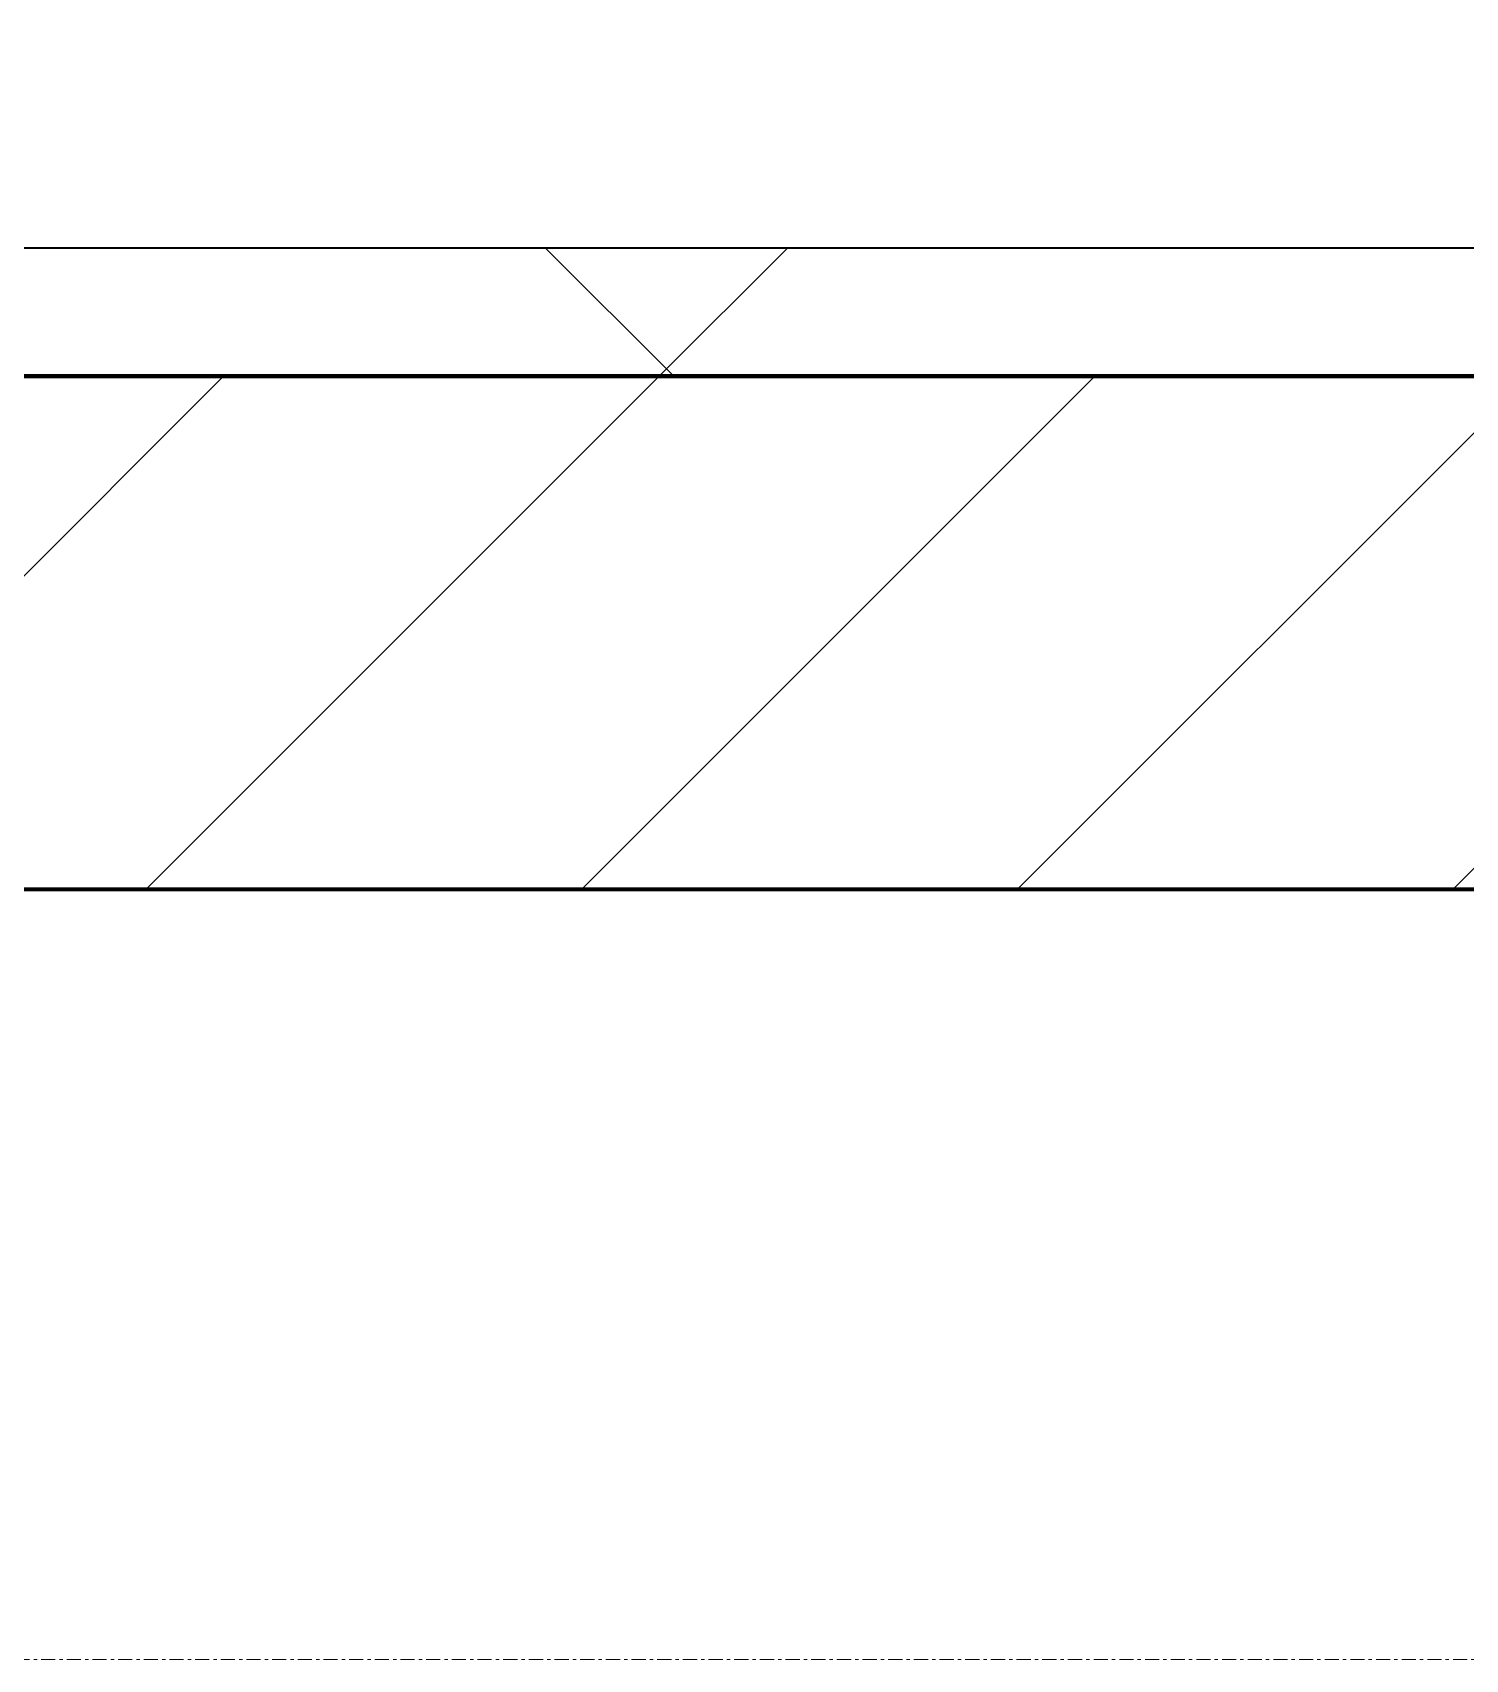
# Model space of a CAD drawing. Header units: millimetres. Extents: x -853432 to -773672, y -18171 to 22484.
# Drawn here: x -836471 to -835913, y -4321 to -3687 of the extents above; entities that cross this region are included whole.
import ezdxf
from ezdxf.xclip import XClip

# ---------------------------------------------------------------- set-up
doc = ezdxf.new("R2010")
doc.units = ezdxf.units.MM
doc.header["$XCLIPFRAME"] = 0
doc.linetypes.add('DPA_Grid _ Level 100', pattern=[10, 5.5, -1.6, 1.3, -1.6])
for name, color, linetype, lineweight in [('A-GLAZ-CURT', 2, 'Continuous', 9), ('A-WALL', 5, 'Continuous', 35), ('A-WALL-FNSH', 2, 'Continuous', 35), ('A-WALL-PATT', 1, 'Continuous', 35), ('S-GRID', 251, 'Continuous', 9)]:
    doc.layers.add(name, color=color, linetype=linetype, lineweight=lineweight)
doc.layers.add('A11_ALU.SOLID SHEET', color=2, linetype='Continuous')

# ---------------------------------------------------------------- blocks, each defined once
blk = doc.blocks.new('*U2464')
at = {"layer": 'S-GRID', "linetype": 'DPA_Grid _ Level 100'}
blk.add_line((57000, -7900), (-16649.52, -7900), dxfattribs=at)
blk = doc.blocks.new('PPLS-PP19_Custom Tile Pattern - Custom Tile Pattern-V84-4251-01 ENLARGED CONCOURSE LEVEL - REFLECTED CEILING PLAN - SHEET 2')
at = {"layer": 'A-GLAZ-CURT'}
for p, q in [((-300, 0), (300, 0)), ((300, 0), (-300, 0)), ((195.99, 0), (206.65, 0)), ((206.65, 0), (195.99, 0)), ((207.24, 0), (213.31, 0)), ((213.31, 0), (207.24, 0)), ((230.06, 0), (300, 0)), ((-300, -50), (300, -50)), ((300, -50), (-300, -50))]:
    blk.add_line(p, q, dxfattribs=at)
for points, knots in [([(-126.5, 0), (-122.44, 0), (-108.71, 0), (-86.68, 0), (-63.44, 0), (-54.4, 0), (-48.53, 0), (-30.79, 0), (-18.03, 0), (8.61, 0), (15.02, 0), (22.91, 0), (31, 0), (39.04, 0), (51.19, 0), (58.74, 0), (61.34, 0), (61.45, 0)], [-5231.017328, -5231.017328, -5231.017328, -5231.017328, -4994.692869, -4542.524482, -4008.285538, -3689.699207, -3546.54457, -3315.260113, -2864.387349, -2439.246196, -2084.094819, -1956.422387, -1818.904206, -1645.594513, -1443.202566, -1228.752106, -1120.932285, -1120.932285, -1120.932285, -1120.932285]), ([(31.18, 0), (25.97, 0), (11.99, 0), (-16.92, 0), (-47.42, 0), (-65.77, 0), (-66.37, 0), (-66.38, 0)], [-4496.803627, -4496.803627, -4496.803627, -4496.803627, -4222.080604, -3745.412743, -2981.410125, -2542.574734, -2498.224237, -2498.224237, -2498.224237, -2498.224237]), ([(30.82, 0), (29.27, 0), (20.14, 0), (3.54, 0), (-16.58, 0), (-34.76, 0), (-36.04, 0)], [-10462.034656, -10462.034656, -10462.034656, -10462.034656, -10363.088938, -9884.23066, -9424.652049, -9182.880979, -9182.880979, -9182.880979, -9182.880979]), ([(70.61, 0), (66.16, 0), (55.8, 0), (39.61, 0), (24.74, 0), (2.64, 0), (-17.84, 0), (-30.57, 0), (-31.82, 0), (-32, 0)], [-4647.237329, -4647.237329, -4647.237329, -4647.237329, -4326.416877, -4098.545751, -3766.694881, -3333.063701, -2994.501669, -2698.150104, -2614.070998, -2614.070998, -2614.070998, -2614.070998]), ([(-30.52, 0), (-27.11, 0), (-17.83, 0), (5.99, 0), (22.06, 0), (37.44, 0), (45.92, 0), (57.76, 0), (63.58, 0), (68.57, 0), (68.75, 0)], [-2323.618664, -2323.618664, -2323.618664, -2323.618664, -2142.497158, -1716.209403, -1206.526904, -1089.329421, -901.315459, -753.071572, -495.328968, -485.659529, -485.659529, -485.659529, -485.659529]), ([(-15.19, 0), (-13.07, 0), (7.48, 0), (37.79, 0), (59.7, 0), (68.76, 0)], [-461.142613, -461.142613, -461.142613, -461.142613, -429.606584, -390.253598, -362.655788, -362.655788, -362.655788, -362.655788]), ([(-0.36, 0), (1.31, 0), (5.78, 0), (15.97, 0), (22.54, 0), (24.49, 0)], [-217.726116, -217.726116, -217.726116, -217.726116, -206.416616, -198.214427, -187.717507, -187.717507, -187.717507, -187.717507]), ([(103.09, 0), (101.08, 0), (86.31, 0), (63.34, 0), (35.84, 0), (12, 0), (4.18, 0), (0.04, 0), (-0.21, 0)], [-375.435014, -375.435014, -375.435014, -375.435014, -369.147452, -330.153101, -307.516438, -285.83788, -246.234814, -243.625693, -243.625693, -243.625693, -243.625693]), ([(-0.17, 0), (0.99, 0), (5.83, 0), (13.15, 0), (21.24, 0), (24.62, 0), (24.72, 0), (24.72, 0)], [-4845.536576, -4845.536576, -4845.536576, -4845.536576, -4785.90057, -4596.498881, -4445.288762, -4384.376941, -4376.041937, -4376.041937, -4376.041937, -4376.041937]), ([(-0.12, 0), (1.52, 0), (6.19, 0), (9.64, 0), (10.14, 0), (10.18, 0)], [-3391.862604, -3391.862604, -3391.862604, -3391.862604, -3285.047089, -3066.359526, -3044.715262, -3044.715262, -3044.715262, -3044.715262]), ([(9.32, 0), (9.08, 0), (7.65, 0), (4.59, 0), (1.24, 0), (0.54, 0)], [-2922.926651, -2922.926651, -2922.926651, -2922.926651, -2882.788014, -2720.818881, -2679.34943, -2679.34943, -2679.34943, -2679.34943]), ([(76.63, 0), (74.8, 0), (67.65, 0), (53.52, 0), (37, 0), (24.07, 0), (13.78, 0), (5.66, 0), (0.83, 0)], [-3095.572228, -3095.572228, -3095.572228, -3095.572228, -2950.589685, -2634.532728, -2313.748533, -2106.613311, -1925.670641, -1676.76829, -1676.76829, -1676.76829, -1676.76829]), ([(0.88, 0), (2.25, 0), (17.53, 0), (43.36, 0), (70.92, 0), (82.12, 0), (83.66, 0)], [-5417.251398, -5417.251398, -5417.251398, -5417.251398, -5340.621928, -4573.028122, -4094.177415, -3869.465285, -3869.465285, -3869.465285, -3869.465285]), ([(24.69, 0), (24.54, 0), (20.99, 0), (15.48, 0), (10.8, 0), (9.63, 0)], [-4368.572414, -4368.572414, -4368.572414, -4368.572414, -4306.476363, -4080.000647, -3772.857994, -3772.857994, -3772.857994, -3772.857994]), ([(18.16, 0), (19.15, 0), (24.25, 0), (25.66, 0), (26.12, 0)], [-5700.113719, -5700.113719, -5700.113719, -5700.113719, -5554.232259, -5302.431367, -5302.431367, -5302.431367, -5302.431367]), ([(68.77, 0), (66.75, 0), (60.88, 0), (51.85, 0), (43.81, 0), (29.53, 0), (20.67, 0), (18.85, 0), (18.16, 0)], [-6843.360464, -6843.360464, -6843.360464, -6843.360464, -6738.82075, -6548.303034, -6314.283804, -6135.05769, -5972.647715, -5832.674503, -5832.674503, -5832.674503, -5832.674503]), ([(27.44, 0), (27.9, 0), (29.54, 0), (38.07, 0), (53.39, 0), (71.67, 0), (84.83, 0), (86.01, 0), (92.51, 0), (94.33, 0)], [-5037.309798, -5037.309798, -5037.309798, -5037.309798, -4887.603822, -4705.298446, -4353.683244, -3960.84581, -3759.045785, -3336.541051, -2783.776468, -2783.776468, -2783.776468, -2783.776468]), ([(27.89, 0), (29.09, 0), (33.4, 0), (48.37, 0), (61.08, 0), (68.42, 0), (68.75, 0)], [-147.777612, -147.777612, -147.777612, -147.777612, -135.792042, -118.513713, -97.899267, -96.927644, -96.927644, -96.927644, -96.927644]), ([(53.18, 0), (53.06, 0), (52.22, 0), (44.99, 0), (36.46, 0), (30.82, 0)], [-622.740158, -622.740158, -622.740158, -622.740158, -566.066452, -360.610861, 0, 0, 0, 0]), ([(136.44, 0), (121.66, 0), (86.93, 0), (51.16, 0), (31.18, 0)], [-106.750556, -106.750556, -106.750556, -106.750556, -59.610984, 0, 0, 0, 0]), ([(168.37, 0), (167.68, 0), (162.47, 0), (147.02, 0), (109.77, 0), (76.86, 0), (57.82, 0), (46.51, 0), (41.18, 0), (36.02, 0), (35.54, 0), (35.54, 0)], [-543.375029, -543.375029, -543.375029, -543.375029, -530.793311, -458.593899, -401.860199, -357.622665, -341.267687, -334.000314, -326.15566, -319.318397, -317.489778, -317.489778, -317.489778, -317.489778]), ([(36.29, 0), (37.77, 0), (48.82, 0), (57.87, 0), (65.28, 0), (67.8, 0)], [-314.598523, -314.598523, -314.598523, -314.598523, -305.899624, -287.17622, -277.699086, -277.699086, -277.699086, -277.699086]), ([(61.47, 0), (61.47, 0), (61.21, 0), (54.61, 0), (53.71, 0), (53.56, 0)], [-1113.311073, -1113.311073, -1113.311073, -1113.311073, -1096.402191, -891.204116, -747.28819, -747.28819, -747.28819, -747.28819]), ([(68.76, 0), (75.93, 0), (98.17, 0), (124.45, 0), (132.42, 0), (134.6, 0)], [-276.495864, -276.495864, -276.495864, -276.495864, -249.500363, -194.761443, -152.241002, -152.241002, -152.241002, -152.241002]), ([(68.84, 0), (70.01, 0), (72.88, 0), (75.22, 0), (76.03, 0), (76.21, 0)], [-484.087222, -484.087222, -484.087222, -484.087222, -421.953223, -334.951786, -290.452333, -290.452333, -290.452333, -290.452333]), ([(69.75, 0), (74.79, 0), (97.88, 0), (120.37, 0), (137.77, 0)], [-361.643964, -361.643964, -361.643964, -361.643964, -346.313304, -291.370682, -291.370682, -291.370682, -291.370682]), ([(114.39, 0), (114.2, 0), (112.08, 0), (105.42, 0), (92.38, 0), (85.59, 0), (76.14, 0), (71.04, 0), (69.84, 0)], [-8148.58938, -8148.58938, -8148.58938, -8148.58938, -8105.191388, -7723.759874, -7531.75727, -7135.649961, -6924.452779, -6861.970004, -6861.970004, -6861.970004, -6861.970004]), ([(69.85, 0), (80.82, 0), (101.09, 0), (116.36, 0), (128.63, 0), (128.95, 0)], [-95.855748, -95.855748, -95.855748, -95.855748, -63.759246, -39.050993, -35.895543, -35.895543, -35.895543, -35.895543]), ([(76.22, 0), (75.58, 0), (73.64, 0), (71.05, 0), (70.61, 0)], [-193.634889, -193.634889, -193.634889, -193.634889, -31.537676, 0, 0, 0, 0]), ([(94.4, 0), (94.4, 0), (94.64, 0), (99.11, 0), (108.97, 0), (120.79, 0), (139.94, 0), (163.31, 0), (185.23, 0), (193.62, 0), (194.69, 0), (194.79, 0)], [-2348.345796, -2348.345796, -2348.345796, -2348.345796, -2310.419338, -2233.599744, -2052.234781, -1843.028543, -1530.39897, -1095.004608, -529.74427, -295.064701, -265.121568, -265.121568, -265.121568, -265.121568]), ([(129.02, 0), (129.02, 0), (124.41, 0), (122.35, 0), (114.96, 0), (108.04, 0), (103.09, 0)], [-35.386604, -35.386604, -35.386604, -35.386604, -31.430235, -22.807238, -15.488593, 0, 0, 0, 0]), ([(137.72, 0), (136.14, 0), (132.48, 0), (126.24, 0), (118.6, 0), (114.23, 0), (111.98, 0), (105.66, 0), (105.23, 0), (105.23, 0)], [-9769.223236, -9769.223236, -9769.223236, -9769.223236, -9677.714971, -9567.007022, -9453.21225, -9220.200448, -9012.77275, -8966.157302, -8929.495943, -8929.495943, -8929.495943, -8929.495943]), ([(105.26, 0), (105.52, 0), (111.01, 0), (112.65, 0), (113.59, 0)], [-8920.561005, -8920.561005, -8920.561005, -8920.561005, -8814.835624, -8577.462505, -8577.462505, -8577.462505, -8577.462505]), ([(128.58, 0), (128.8, 0), (130.16, 0), (134.48, 0), (137.49, 0), (137.65, 0)], [-633.326174, -633.326174, -633.326174, -633.326174, -627.736123, -618.981161, -618.494257, -618.494257, -618.494257, -618.494257]), ([(137.1, 0), (136, 0), (133.64, 0), (129.87, 0), (129.11, 0)], [-670.405967, -670.405967, -670.405967, -670.405967, -651.020627, -640.742133, -640.742133, -640.742133, -640.742133]), ([(137.7, 0), (143.05, 0), (152.79, 0), (161.24, 0), (162.19, 0), (162.75, 0)], [-618.440636, -618.440636, -618.440636, -618.440636, -602.094757, -592.980799, -581.414464, -581.414464, -581.414464, -581.414464]), ([(157.9, 0), (156.77, 0), (151.67, 0), (144.66, 0), (139.38, 0), (138.19, 0)], [-10292.955006, -10292.955006, -10292.955006, -10292.955006, -10098.273015, -9847.788484, -9778.307256, -9778.307256, -9778.307256, -9778.307256]), ([(193.8, 0), (193.33, 0), (190.11, 0), (183.13, 0), (171, 0), (161.95, 0), (161.28, 0), (158.35, 0), (157.85, 0), (157.77, 0)], [-11665.349007, -11665.349007, -11665.349007, -11665.349007, -11565.880756, -11105.624034, -10839.086983, -10768.332124, -10666.779182, -10580.760289, -10550.278881, -10550.278881, -10550.278881, -10550.278881]), ([(300, 0), (286.53, 0), (254.22, 0), (207.11, 0), (177.41, 0), (159.34, 0), (158.33, 0), (158.3, 0)], [-285.253232, -285.253232, -285.253232, -285.253232, -244.693688, -187.987675, -143.776725, -129.632772, -123.352749, -123.352749, -123.352749, -123.352749]), ([(159.07, 0), (159.13, 0), (160.84, 0), (165.21, 0), (174.15, 0), (185.98, 0), (200.66, 0), (206.3, 0), (206.65, 0)], [-115.643202, -115.643202, -115.643202, -115.643202, -114.681583, -87.660824, -65.295536, -41.623857, -24.459831, -23.316924, -23.316924, -23.316924, -23.316924]), ([(162.75, 0), (165.4, 0), (170.91, 0), (172.61, 0), (172.61, 0)], [-111.264224, -111.264224, -111.264224, -111.264224, -56.742688, -19.085662, -19.085662, -19.085662, -19.085662]), ([(247.1, 0), (246.76, 0), (245.04, 0), (238.34, 0), (226.56, 0), (221.1, 0), (200.27, 0), (182.99, 0), (174.27, 0), (169.67, 0), (168.99, 0)], [-9649.085549, -9649.085549, -9649.085549, -9649.085549, -9581.591397, -9406.094246, -9221.510254, -9016.44624, -8717.832359, -8253.978395, -8152.463617, -8069.855175, -8069.855175, -8069.855175, -8069.855175]), ([(206.68, 0), (205.98, 0), (200.89, 0), (187.54, 0), (175.3, 0), (169.49, 0)], [-188.081918, -188.081918, -188.081918, -188.081918, -184.406837, -162.427601, -142.916156, -142.916156, -142.916156, -142.916156]), ([(171.51, 0), (176.48, 0), (193.23, 0), (201.73, 0), (208.81, 0), (213.9, 0), (241.96, 0), (266.73, 0), (281.71, 0), (291.71, 0), (296.52, 0), (297.86, 0), (298.09, 0)], [-7971.819559, -7971.819559, -7971.819559, -7971.819559, -7784.112253, -7606.717214, -7289.299508, -7042.621073, -6582.165592, -6068.460911, -5766.029927, -5566.724884, -5280.360606, -5199.253518, -5199.253518, -5199.253518, -5199.253518]), ([(172.07, 0), (177.66, 0), (187.87, 0), (200.37, 0), (204.96, 0), (206.64, 0)], [-255.364076, -255.364076, -255.364076, -255.364076, -237.955587, -223.92608, -217.99038, -217.99038, -217.99038, -217.99038]), ([(206.73, 0), (207.3, 0), (210.06, 0), (213.96, 0), (215.11, 0)], [-217.881436, -217.881436, -217.881436, -217.881436, -215.862851, -208.75215, -208.75215, -208.75215, -208.75215]), ([(215.22, 0), (214.62, 0), (211.67, 0), (209.24, 0), (207.63, 0)], [-203.825446, -203.825446, -203.825446, -203.825446, -198.527383, -189.769456, -189.769456, -189.769456, -189.769456]), ([(300, 0), (288.22, 0), (262, 0), (230.43, 0), (219.94, 0), (219.02, 0)], [-12528.858583, -12528.858583, -12528.858583, -12528.858583, -11905.454923, -11162.864862, -10856.732305, -10856.732305, -10856.732305, -10856.732305]), ([(219.9, 0), (220.86, 0), (227.84, 0), (242.06, 0), (246.54, 0), (246.96, 0)], [-10670.940496, -10670.940496, -10670.940496, -10670.940496, -10511.382485, -9925.173265, -9834.877357, -9834.877357, -9834.877357, -9834.877357]), ([(284.76, 0), (284.76, 0), (285.09, 0), (287.47, 0), (293.59, 0), (297.76, 0), (300, 0)], [-4110.630118, -4110.630118, -4110.630118, -4110.630118, -4053.389046, -3959.664717, -3862.421465, -3746.95702, -3746.95702, -3746.95702, -3746.95702]), ([(297.38, 0), (295.84, 0), (291.62, 0), (285.38, 0), (284.87, 0)], [-4803.172655, -4803.172655, -4803.172655, -4803.172655, -4358.271401, -4143.037883, -4143.037883, -4143.037883, -4143.037883])]:
    blk.add_open_spline(points, degree=3, knots=knots, dxfattribs=at)
for points in [[(24.49, 0), (25.23, 0), (25.72, 0), (26.04, 0)], [(80.35, 0), (79.57, 0), (78.27, 0), (76.63, 0)], [(84.06, 0), (83.48, 0), (82.41, 0), (81.72, 0)], [(168.74, 0), (168.74, 0), (169.81, 0), (171.51, 0)], [(195.11, 0), (194.91, 0), (194.44, 0), (193.8, 0)], [(206.82, 0), (213.88, 0), (220, 0), (230.06, 0)]]:
    blk.add_open_spline(points, degree=3, dxfattribs=at)
blk = doc.blocks.new('PPLS-PP19_Custom Tile Pattern - Custom Tile Pattern-V85-4251-01 ENLARGED CONCOURSE LEVEL - REFLECTED CEILING PLAN - SHEET 2')
at = {"layer": 'A-GLAZ-CURT'}
for p, q in [((-300, 0), (300, 0)), ((300, 0), (-300, 0)), ((-293.07, 0), (-275.75, 0)), ((-275.75, 0), (-293.07, 0)), ((-222.32, 0), (-205, 0)), ((-205, 0), (-222.32, 0)), ((-300, -50), (300, -50)), ((300, -50), (-300, -50))]:
    blk.add_line(p, q, dxfattribs=at)
at = {"layer": 'A-GLAZ-CURT', "flags": 128}
for points in [[(-300, 0), (-291.56, 0), (-283.3, 0), (-275.2, 0), (-267.26, 0), (-259.45, 0), (-251.77, 0), (-244.2, 0), (-236.74, 0), (-229.36, 0), (-222.06, 0), (-214.83, 0), (-207.71, 0), (-200.76, 0), (-194.02, 0), (-187.54, 0)], [(-125.17, 0), (-128.55, 0), (-134.16, 0), (-140.03, 0), (-145.5, 0), (-150.63, 0), (-155.53, 0), (-160.27, 0), (-164.95, 0), (-169.65, 0), (-174.47, 0), (-179.49, 0), (-184.81, 0), (-190.44, 0), (-196.37, 0), (-202.58, 0), (-209.04, 0), (-215.73, 0), (-222.63, 0), (-229.72, 0), (-236.97, 0), (-244.39, 0), (-251.96, 0), (-259.67, 0), (-267.51, 0), (-275.48, 0), (-283.55, 0), (-291.73, 0), (-300, 0)], [(-186.5, 0), (-181.38, 0), (-175.58, 0), (-170.25, 0), (-165.64, 0), (-162.01, 0), (-159.53, 0), (-157.46, 0), (-154.52, 0), (-149.42, 0), (-141.84, 0), (-132.81, 0), (-126.08, 0)]]:
    blk.add_lwpolyline(points, dxfattribs=at)
at = {"layer": 'A-GLAZ-CURT'}
for points, knots in [([(-300, 0), (-284.65, 0), (-236.57, 0), (-174.61, 0), (-129.95, 0), (-110.8, 0), (-99.5, 0), (-91.46, 0)], [-5323.127839, -5323.127839, -5323.127839, -5323.127839, -4502.809032, -2700.551212, -1002.059161, -460.363443, 0, 0, 0, 0]), ([(-186.86, 0), (-195.62, 0), (-224.91, 0), (-262.56, 0), (-294.48, 0), (-300, 0)], [-15764.469164, -15764.469164, -15764.469164, -15764.469164, -15131.813646, -13729.592194, -13439.944408, -13439.944408, -13439.944408, -13439.944408]), ([(-186.76, 0), (-192.43, 0), (-210.29, 0), (-232.01, 0), (-255.22, 0), (-262.59, 0), (-264.9, 0), (-265.4, 0)], [-1726.685667, -1726.685667, -1726.685667, -1726.685667, -1400.429864, -858.079193, -543.655514, -208.940337, 0, 0, 0, 0]), ([(-258.6, 0), (-257.91, 0), (-257.01, 0), (-255.97, 0), (-255.81, 0)], [-5722.54675, -5722.54675, -5722.54675, -5722.54675, -5657.471696, -5645.734042, -5645.734042, -5645.734042, -5645.734042]), ([(-255.48, 0), (-252.34, 0), (-240.88, 0), (-225.99, 0), (-213.1, 0), (-200.2, 0), (-191.84, 0), (-186.41, 0)], [-5637.87376, -5637.87376, -5637.87376, -5637.87376, -5413.335975, -5017.494783, -4832.723979, -4666.091899, -4349.945572, -4349.945572, -4349.945572, -4349.945572]), ([(-133.82, 0), (-135.51, 0), (-137.8, 0), (-149.31, 0), (-162.01, 0), (-177.91, 0), (-199.46, 0), (-216.65, 0), (-231.26, 0), (-233.46, 0), (-234, 0)], [-2731.647847, -2731.647847, -2731.647847, -2731.647847, -2418.507304, -2308.929706, -2113.765672, -1763.376603, -1422.553702, -978.033455, -846.069444, -682.911962, -682.911962, -682.911962, -682.911962]), ([(-233.49, 0), (-233.44, 0), (-232.38, 0), (-230.74, 0), (-225.3, 0), (-223.63, 0)], [-455.274641, -455.274641, -455.274641, -455.274641, -440.605512, -119.536984, 0, 0, 0, 0]), ([(-223.63, 0), (-219.39, 0), (-206.5, 0), (-194.03, 0), (-186.53, 0)], [-5463.295695, -5463.295695, -5463.295695, -5463.295695, -5161.076232, -4756.979798, -4756.979798, -4756.979798, -4756.979798]), ([(-72.93, 0), (-75.51, 0), (-91.45, 0), (-127.74, 0), (-167.67, 0), (-186.53, 0)], [-19442.345229, -19442.345229, -19442.345229, -19442.345229, -18935.241197, -17136.203329, -15772.591235, -15772.591235, -15772.591235, -15772.591235]), ([(-137.88, 0), (-140.56, 0), (-147.66, 0), (-147.69, 0), (-158.72, 0), (-174.02, 0), (-181.01, 0), (-186.1, 0), (-186.51, 0)], [-3187.727384, -3187.727384, -3187.727384, -3187.727384, -2919.378265, -2477.344047, -2237.412286, -2029.680487, -1755.085331, -1731.37726, -1731.37726, -1731.37726, -1731.37726]), ([(-186.42, 0), (-186.13, 0), (-180.73, 0), (-169.02, 0), (-152.12, 0), (-136.84, 0), (-127.33, 0), (-124.19, 0), (-123.43, 0), (-123.28, 0)], [-4755.090697, -4755.090697, -4755.090697, -4755.090697, -4739.070012, -4465.409639, -4149.119819, -3839.893365, -3647.167523, -3488.92562, -3439.852845, -3439.852845, -3439.852845, -3439.852845]), ([(-185.9, 0), (-180.08, 0), (-171.51, 0), (-158.7, 0), (-157.22, 0)], [-4339.918005, -4339.918005, -4339.918005, -4339.918005, -4000.813434, -3840.635403, -3840.635403, -3840.635403, -3840.635403]), ([(-152.35, 0), (-151.03, 0), (-147.71, 0), (-143.57, 0), (-138.62, 0)], [-3494.978217, -3494.978217, -3494.978217, -3494.978217, -3371.022232, -3227.460399, -3227.460399, -3227.460399, -3227.460399]), ([(-118.78, 0), (-121.86, 0), (-126.28, 0), (-136.96, 0), (-147.46, 0), (-150.03, 0), (-150.57, 0)], [-5938.474035, -5938.474035, -5938.474035, -5938.474035, -5700.061948, -5508.838257, -5298.784692, -5196.16478, -5196.16478, -5196.16478, -5196.16478]), ([(-150.34, 0), (-150.07, 0), (-147.75, 0), (-142.6, 0), (-127.26, 0), (-107.3, 0), (-90.42, 0), (-75.26, 0), (-68.41, 0), (-65.12, 0), (-63.63, 0)], [-4948.728362, -4948.728362, -4948.728362, -4948.728362, -4883.323924, -4440.880425, -4054.690705, -3793.097032, -3402.597032, -3144.956779, -3050.982048, -2969.237017, -2969.237017, -2969.237017, -2969.237017]), ([(-117.58, 0), (-124.44, 0), (-134.39, 0), (-147.74, 0), (-149.07, 0)], [-6840.969639, -6840.969639, -6840.969639, -6840.969639, -6449.282163, -6277.220794, -6277.220794, -6277.220794, -6277.220794]), ([(-148.23, 0), (-146.94, 0), (-140.15, 0), (-137.28, 0), (-133.93, 0), (-128.78, 0), (-126.5, 0)], [-6162.058746, -6162.058746, -6162.058746, -6162.058746, -6017.569127, -5560.701257, -5364.112219, -5231.017328, -5231.017328, -5231.017328, -5231.017328]), ([(-117.58, 0), (-120.65, 0), (-127.63, 0), (-139.03, 0), (-146.11, 0), (-146.95, 0)], [-1105.268147, -1105.268147, -1105.268147, -1105.268147, -945.742622, -741.901385, -489.130243, -489.130243, -489.130243, -489.130243]), ([(-146.69, 0), (-146.59, 0), (-145.49, 0), (-135.69, 0), (-128.29, 0), (-125.15, 0)], [-420.34245, -420.34245, -420.34245, -420.34245, -406.956646, -290.263673, 0, 0, 0, 0]), ([(-127.41, 0), (-131.63, 0), (-133.16, 0), (-134.09, 0), (-134.15, 0)], [-8540.990293, -8540.990293, -8540.990293, -8540.990293, -8266.114998, -8246.473386, -8246.473386, -8246.473386, -8246.473386]), ([(-134.15, 0), (-133.32, 0), (-130.31, 0), (-117.33, 0), (-92.04, 0), (-74.02, 0), (-62.74, 0), (-60.36, 0), (-59.97, 0)], [-7657.439573, -7657.439573, -7657.439573, -7657.439573, -7293.749979, -6839.55839, -6236.997189, -5713.340575, -5140.470607, -5006.787413, -5006.787413, -5006.787413, -5006.787413]), ([(-120.13, 0), (-120.14, 0), (-120.24, 0), (-121.3, 0), (-129.25, 0), (-133.82, 0)], [-2933.992132, -2933.992132, -2933.992132, -2933.992132, -2920.575025, -2840.280255, -2731.647847, -2731.647847, -2731.647847, -2731.647847]), ([(-118.23, 0), (-119.39, 0), (-122.12, 0), (-125.43, 0), (-127.03, 0), (-127.41, 0)], [-164.249813, -164.249813, -164.249813, -164.249813, -98.539552, -24.539552, 0, 0, 0, 0]), ([(-126.5, 0), (-122.44, 0), (-108.71, 0), (-86.68, 0), (-63.44, 0), (-54.4, 0), (-48.53, 0), (-30.79, 0), (-18.03, 0), (8.61, 0), (15.02, 0), (22.91, 0), (31, 0), (39.04, 0), (51.19, 0), (58.74, 0), (61.34, 0), (61.45, 0)], [-5231.017328, -5231.017328, -5231.017328, -5231.017328, -4994.692869, -4542.524482, -4008.285538, -3689.699207, -3546.54457, -3315.260113, -2864.387349, -2439.246196, -2084.094819, -1956.422387, -1818.904206, -1645.594513, -1443.202566, -1228.752106, -1120.932285, -1120.932285, -1120.932285, -1120.932285]), ([(-125.15, 0), (-124.93, 0), (-121.96, 0), (-113.01, 0), (-98.9, 0), (-85.29, 0), (-71.67, 0), (-65.93, 0), (-65.07, 0)], [-3362.7396, -3362.7396, -3362.7396, -3362.7396, -3342.215224, -3074.362186, -2902.289527, -2605.247022, -2322.099534, -2241.8264, -2241.8264, -2241.8264, -2241.8264]), ([(-122.08, 0), (-122.01, 0), (-121.69, 0), (-121.2, 0), (-120.88, 0)], [-3136.336417, -3136.336417, -3136.336417, -3136.336417, -3110.304437, -3035.164275, -3035.164275, -3035.164275, -3035.164275]), ([(-48.79, 0), (-51.65, 0), (-61.37, 0), (-81.23, 0), (-99.51, 0), (-114.02, 0), (-117.28, 0), (-118.78, 0)], [-1360.9003, -1360.9003, -1360.9003, -1360.9003, -1060.00838, -740.068933, -229.489605, -116.330425, 0, 0, 0, 0]), ([(-48.63, 0), (-51.92, 0), (-62.22, 0), (-85.2, 0), (-107.61, 0), (-116.56, 0), (-117.56, 0)], [-3277.274769, -3277.274769, -3277.274769, -3277.274769, -2842.901703, -2193.204658, -1433.981041, -985.49888, -985.49888, -985.49888, -985.49888]), ([(-113.43, 0), (-113.44, 0), (-113.76, 0), (-115.55, 0), (-117.11, 0)], [-328.499627, -328.499627, -328.499627, -328.499627, -282.672656, -186.463731, -186.463731, -186.463731, -186.463731]), ([(-86.16, 0), (-91.37, 0), (-101.09, 0), (-111.82, 0), (-116.68, 0)], [-1681.3698, -1681.3698, -1681.3698, -1681.3698, -1374.161226, -1120.9132, -1120.9132, -1120.9132, -1120.9132]), ([(-49.51, 0), (-50.46, 0), (-59.92, 0), (-78.2, 0), (-102.7, 0), (-114.1, 0), (-116.66, 0)], [-8137.138066, -8137.138066, -8137.138066, -8137.138066, -8073.216054, -7508.296369, -7004.680444, -6858.444941, -6858.444941, -6858.444941, -6858.444941]), ([(-116.55, 0), (-115.7, 0), (-114.33, 0), (-113.43, 0), (-113.43, 0)], [-656.999253, -656.999253, -656.999253, -656.999253, -394.672656, -330.879064, -330.879064, -330.879064, -330.879064]), ([(-115.82, 0), (-114.96, 0), (-110.41, 0), (-96.78, 0), (-75, 0), (-59.07, 0), (-48.76, 0)], [-5724.064692, -5724.064692, -5724.064692, -5724.064692, -5430.283136, -5103.229623, -4799.173296, -4262.601366, -4262.601366, -4262.601366, -4262.601366]), ([(9.32, 0), (9.08, 0), (7.65, 0), (2.57, 0), (-12.23, 0), (-25.64, 0), (-40, 0), (-56.24, 0), (-75.59, 0), (-94, 0), (-112.01, 0), (-114.94, 0), (-115.63, 0)], [-2922.926651, -2922.926651, -2922.926651, -2922.926651, -2882.788014, -2720.818881, -2518.50168, -2125.455881, -1792.521578, -1466.981642, -1208.454564, -789.402658, -501.969187, -243.577221, -243.577221, -243.577221, -243.577221]), ([(-91.46, 0), (-90.09, 0), (-84.7, 0), (-77.43, 0), (-72.73, 0), (-72.64, 0), (-72.64, 0)], [-19832.387487, -19832.387487, -19832.387487, -19832.387487, -19753.885894, -19541.04734, -19478.625389, -19471.062469, -19471.062469, -19471.062469, -19471.062469]), ([(-63.96, 0), (-64.13, 0), (-72.5, 0), (-80.63, 0), (-86.16, 0)], [-2171.769325, -2171.769325, -2171.769325, -2171.769325, -2007.031671, -1681.3698, -1681.3698, -1681.3698, -1681.3698]), ([(-29.03, 0), (-33.97, 0), (-43.74, 0), (-56.37, 0), (-71.66, 0), (-77.83, 0), (-82.66, 0), (-83.28, 0), (-83.28, 0)], [-2680.714891, -2680.714891, -2680.714891, -2680.714891, -2413.671296, -2161.752162, -2006.592567, -1646.621388, -1424.436217, -1393.971743, -1393.971743, -1393.971743, -1393.971743]), ([(-83.28, 0), (-83.28, 0), (-82.91, 0), (-76.14, 0), (-63.3, 0), (-54.06, 0), (-48.61, 0)], [-1393.4169, -1393.4169, -1393.4169, -1393.4169, -1353.722004, -1274.333717, -1073.56893, -669.176139, -669.176139, -669.176139, -669.176139]), ([(-66.39, 0), (-66.39, 0), (-63.63, 0), (-53.63, 0), (-34.42, 0), (-29.82, 0), (-29.19, 0)], [-2493.31794, -2493.31794, -2493.31794, -2493.31794, -2315.303971, -1809.437387, -963.711516, -666.19313, -666.19313, -666.19313, -666.19313]), ([(31.18, 0), (25.97, 0), (11.99, 0), (-16.92, 0), (-47.42, 0), (-65.77, 0), (-66.37, 0), (-66.38, 0)], [-4496.803627, -4496.803627, -4496.803627, -4496.803627, -4222.080604, -3745.412743, -2981.410125, -2542.574734, -2498.224237, -2498.224237, -2498.224237, -2498.224237]), ([(-63.63, 0), (-61.49, 0), (-57.39, 0), (-55.21, 0), (-51.13, 0), (-48.87, 0)], [-2969.237017, -2969.237017, -2969.237017, -2969.237017, -2851.217951, -2734.127174, -2598.08239, -2598.08239, -2598.08239, -2598.08239]), ([(-58.83, 0), (-58.37, 0), (-57.29, 0), (-54.78, 0), (-50.67, 0), (-49.79, 0)], [-4859.52896, -4859.52896, -4859.52896, -4859.52896, -4680.891996, -4469.85053, -4417.7536, -4417.7536, -4417.7536, -4417.7536]), ([(-51.83, 0), (-51.83, 0), (-51.78, 0), (-50.48, 0), (-49.48, 0)], [-632.814994, -632.814994, -632.814994, -632.814994, -627.965721, -515.928705, -515.928705, -515.928705, -515.928705]), ([(-48.7, 0), (-47.37, 0), (-44.97, 0), (-42.62, 0), (-41.76, 0)], [-4396.665574, -4396.665574, -4396.665574, -4396.665574, -4321.566175, -4270.495146, -4270.495146, -4270.495146, -4270.495146]), ([(-48.64, 0), (-44.9, 0), (-31.95, 0), (-12.78, 0), (4.23, 0), (9.64, 0), (10.14, 0), (10.18, 0)], [-4260.589392, -4260.589392, -4260.589392, -4260.589392, -4065.652676, -3589.737505, -3285.047089, -3066.359526, -3044.715262, -3044.715262, -3044.715262, -3044.715262]), ([(-48.63, 0), (-46.66, 0), (-43.58, 0), (-40.79, 0), (-40.46, 0), (-40.44, 0)], [-2593.125255, -2593.125255, -2593.125255, -2593.125255, -2474.780881, -2410.990208, -2350.645972, -2350.645972, -2350.645972, -2350.645972]), ([(-26.75, 0), (-27.82, 0), (-35.1, 0), (-43.05, 0), (-48.63, 0)], [-8718.362214, -8718.362214, -8718.362214, -8718.362214, -8532.293389, -8156.823144, -8156.823144, -8156.823144, -8156.823144]), ([(-36.33, 0), (-36.43, 0), (-37.27, 0), (-45.02, 0), (-45.67, 0), (-48.25, 0), (-48.59, 0)], [-1855.773136, -1855.773136, -1855.773136, -1855.773136, -1810.870157, -1672.078046, -1405.135169, -1367.668638, -1367.668638, -1367.668638, -1367.668638]), ([(-36.62, 0), (-36.62, 0), (-40.35, 0), (-42.89, 0), (-46.55, 0), (-48.45, 0)], [-4069.478503, -4069.478503, -4069.478503, -4069.478503, -3858.647035, -3538.256648, -3284.996266, -3284.996266, -3284.996266, -3284.996266]), ([(-48.45, 0), (-46.95, 0), (-45.61, 0), (-40.22, 0), (-36.78, 0)], [-473.120794, -473.120794, -473.120794, -473.120794, -260.442412, 0, 0, 0, 0]), ([(76.63, 0), (74.8, 0), (67.65, 0), (53.52, 0), (37, 0), (24.07, 0), (12.82, 0), (-2.9, 0), (-20.62, 0), (-32.81, 0), (-42.45, 0), (-47.04, 0), (-47.78, 0)], [-3095.572228, -3095.572228, -3095.572228, -3095.572228, -2950.589685, -2634.532728, -2313.748533, -2106.613311, -1925.670641, -1617.263037, -1290.787923, -1039.307308, -819.71621, -773.893057, -773.893057, -773.893057, -773.893057]), ([(-47.58, 0), (-42.98, 0), (-36.45, 0), (-33.57, 0), (-29.94, 0), (-28.57, 0)], [-643.371574, -643.371574, -643.371574, -643.371574, -296.515819, -83.513472, 0, 0, 0, 0]), ([(-41.76, 0), (-39.9, 0), (-37.72, 0), (-36.92, 0), (-36.77, 0)], [-4270.495146, -4270.495146, -4270.495146, -4270.495146, -4161.040818, -4106.245333, -4106.245333, -4106.245333, -4106.245333]), ([(-36.78, 0), (-32.43, 0), (-19.22, 0), (8.83, 0), (43.36, 0), (70.92, 0), (82.12, 0), (83.66, 0)], [-6191.144455, -6191.144455, -6191.144455, -6191.144455, -5862.463379, -5340.621928, -4573.028122, -4094.177415, -3869.465285, -3869.465285, -3869.465285, -3869.465285]), ([(-36.29, 0), (-36.29, 0), (-34.66, 0), (-28.88, 0), (-26.95, 0), (-26.54, 0)], [-9150.272121, -9150.272121, -9150.272121, -9150.272121, -9057.163041, -8919.836787, -8834.607043, -8834.607043, -8834.607043, -8834.607043]), ([(19.77, 0), (14.26, 0), (1.26, 0), (-16.58, 0), (-34.76, 0), (-36.04, 0)], [-10229.544997, -10229.544997, -10229.544997, -10229.544997, -9884.23066, -9424.652049, -9182.880979, -9182.880979, -9182.880979, -9182.880979]), ([(-33.34, 0), (-33.34, 0), (-32.93, 0), (-31.16, 0), (-30.52, 0)], [-2415.024266, -2415.024266, -2415.024266, -2415.024266, -2357.633367, -2323.618664, -2323.618664, -2323.618664, -2323.618664])]:
    blk.add_open_spline(points, degree=3, knots=knots, dxfattribs=at)
for points in [[(-49.05, 0), (-50.51, 0), (-51.58, 0), (-51.79, 0)], [(-39.84, 0), (-39.08, 0), (-38.11, 0), (-37.36, 0)]]:
    blk.add_open_spline(points, degree=3, dxfattribs=at)
blk = doc.blocks.new('*U634')
at = {"layer": 'A-GLAZ-CURT'}
for name, p in [('PPLS-PP19_Custom Tile Pattern - Custom Tile Pattern-V84-4251-01 ENLARGED CONCOURSE LEVEL - REFLECTED CEILING PLAN - SHEET 2', (-597.63, -7350)), ('PPLS-PP19_Custom Tile Pattern - Custom Tile Pattern-V85-4251-01 ENLARGED CONCOURSE LEVEL - REFLECTED CEILING PLAN - SHEET 2', (2.37, -7350))]:
    blk.add_blockref(name, p, dxfattribs=at)
blk = doc.blocks.new('*U1213')
blk.add_lwpolyline([(22690, -750), (19166.45, -750), (19116.45, -700), (18966.44, -550), (-101025.39, -550), (-101025.39, -6704.96), (-96300, -6704.96), (-96300, -7350), (-94497.63, -7350), (17250, -7350), (17250, -6849.96), (18300, -6849.96), (22690, -6849.96)], close=True)

msp = doc.modelspace()

# ---------------------------------------------------------------- block references
at = {"layer": 'A11_ALU.SOLID SHEET'}
ref = msp.add_blockref('*U1213', (-744682.37, 3579.02), dxfattribs=at)
XClip(ref).set_block_clipping_path([(-104690.1238047112, -9620.0029952966), (-34092.6543255156, 14392.9971737705)])

# ---------------------------------------------------------------- next in the draw order: hatches: boundary and pattern name
at = {"layer": 'A-WALL-PATT', "lineweight": 9}
h = msp.add_hatch(dxfattribs=at)
h.set_pattern_fill('FP_4', color=256, style=0, pattern_type=2)
h.set_pattern_definition([(45, (0, 0), (-212.13203, 212.13203), []), (135, (0, 0), (-212.13203, -212.13203), [])])
h.paths.add_polyline_path([(-779464.45, -3820.98), (-778775.03, -3820.98), (-778775.03, -3770.98), (-827933.88, -3770.98), (-828045.79, -3820.98), (-779602.34, -3820.98)])
h.paths.add_polyline_path([(-828965.42, -3820.98), (-828156.1, -3820.98), (-828044.19, -3770.98), (-841032.37, -3770.98), (-841032.37, -3820.98), (-829103.3, -3820.98)])
h = msp.add_hatch(dxfattribs=at)
h.set_pattern_fill('FP_2', color=256, style=0, pattern_type=2)
h.set_pattern_definition([(45, (0, 0), (-84.852814, 84.852814), [])])
h.paths.add_polyline_path([(-779326.57, -4020.98), (-778775.03, -4020.98), (-778775.03, -3820.98), (-828045.79, -3820.98), (-828336.65, -3950.93), (-828355, -3909.85), (-828156.1, -3820.98), (-841232.37, -3820.98), (-841232.37, -4020.98), (-779878.11, -4020.98)])
h.paths.add_polyline_path([(-828280, -3860.98), (-828285, -3859.64), (-828288.66, -3855.98), (-828289.66, -3848.39), (-828287.07, -3844.76), (-828282.59, -3841.32), (-828280, -3840.98), (-828272.93, -3843.91), (-828270.34, -3848.39), (-828270.34, -3851.81), (-828272.93, -3858.05), (-828279.18, -3860.64)])

# ---------------------------------------------------------------- next in the draw order: linework, layer by layer
at = {"layer": 'A-WALL', "color": 7, "lineweight": 70}
for p, q in [((-837980, -3820.98), (-835580, -3820.98)), ((-835580, -3820.98), (-837980, -3820.98)), ((-835580, -4020.98), (-837980, -4020.98))]:
    msp.add_line(p, q, dxfattribs=at)
at = {"layer": 'A-WALL-FNSH', "color": 250}
msp.add_line((-837980, -3770.98), (-835580, -3770.98), dxfattribs=at)

# ---------------------------------------------------------------- next in the draw order: block references
for name in ['*U2464', '*U634']:
    msp.add_blockref(name, (-835882.37, 3579.02))

doc.saveas('drawing.dxf')
